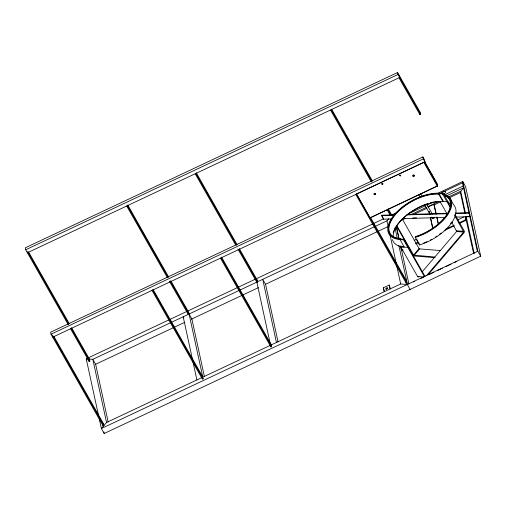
<?xml version="1.0" encoding="UTF-8"?>
<svg xmlns="http://www.w3.org/2000/svg" width="506" height="506" viewBox="0 0 506 506"><rect width="100%" height="100%" fill="white"/><g stroke="black" fill="none" stroke-linecap="round" stroke-linejoin="round"><path stroke-width="0.76" d="M437.494 185.835L370.012 217.896L437.633 185.974L437.361 184.013L424.616 161.591M449.417 197.372L453.699 204.905A35.426 17.552 -29.6 0 1 419.512 244.974L415.23 237.44L415.394 236.663A34.117 16.9 -29.6 0 0 446.26 215.398A34.117 16.9 -29.6 0 0 444.369 195.392L444.742 195.069L445.52 196.436M419.512 244.974L419.676 244.196M381.828 183.95L382.745 183.64M399.708 175.525L400.625 175.215M400.72 175.411L400.297 175.841L399.734 175.626M382.808 183.944C381.322 185.209 382.138 182.135 382.865 183.963M422.118 271.918L456.652 231.413L451.662 221.995M426.672 275.447L463.743 231.976L454.527 215.12M424.186 162.103L423.933 162.173M464.906 213.33L460.308 192.141L463.819 187.473M201.496 377.767L106.538 422.478L101.371 428.538L104.185 433.49L480.7 256.207L465.564 186.48L462.75 181.521L437.076 193.615M89.164 359.039L92.826 359.33L386.982 220.825L388.861 218.624M425.141 276.58L403.978 239.319L400.429 239.034L400.72 238.693A34.117 16.9 -29.6 0 1 395.471 214.506A34.117 16.9 -29.6 0 1 438.734 194.14L439.031 193.792L443.971 193.754A2.1 1.037 -29.6 0 0 445.641 191.913A2.1 1.037 -29.6 0 0 443.844 191.515A2.1 1.037 -29.6 0 0 441.864 193.286L441.858 193.589A2.1 1.037 -29.6 0 0 442.573 194.07L444.742 195.069A34.642 17.166 -29.6 0 1 446.665 215.385A34.642 17.166 -29.6 0 1 415.331 236.972M441.864 193.469L439.467 193.279A35.426 17.552 -29.6 0 0 394.541 214.436A35.426 17.552 -29.6 0 0 399.993 239.553L403.535 239.831L403.978 239.319M393.225 237.036A34.117 16.9 -29.6 0 1 409.879 212.925A34.117 16.9 -29.6 0 1 443.016 201.666L443.307 201.325L439.031 193.792A34.642 17.166 -29.6 0 0 395.097 214.481A34.642 17.166 -29.6 0 0 400.429 239.034M408.253 246.846L407.817 247.364L400.727 246.801L401.163 246.289L402.738 246.416M434.799 257.054L413.56 255.1L419.044 248.484L402.156 218.756M414.085 255.422L419.645 248.914L440.353 250.54M428.025 274.853L464.015 232.671A1.309 0.917 -85.5 0 0 464.179 230.825L454.97 214.607M444.369 195.392L448.645 202.919L449.024 202.596M397.583 72.51L25.3 247.801L25.73 249.774L27.419 252.747L399.696 77.456L398.007 74.483L397.583 72.51L420.1 112.149L420.556 114.255L419.853 114.59L399.019 77.918L399.727 77.589L399.272 75.483M25.73 249.774L398.007 74.483M68.196 324.612L27.444 252.88L28.153 252.545L68.898 324.276M419.392 112.484L420.1 112.149M52.244 335.061L52.7 337.16L424.983 161.869L424.553 159.896L422.864 156.923L50.581 332.214L51.011 334.188L103.142 425.957L103.85 425.628L103.395 423.522L53.725 336.092M51.011 334.188L423.294 158.897L422.864 156.923M355.794 194.449L406.242 283.246L406.944 282.911L356.471 193.981L423.775 162.293L437.317 186.208M383.573 218.807L86.229 358.811L98.543 415.508M397.14 212.412L392.15 214.765L392.308 215.221M393.288 215.417L394.712 214.746M439.644 193.589L462.465 182.843L462.75 181.521L477.885 251.248L480.7 256.207M256.479 280.387L257.181 280.058L239.332 248.636M70.524 328.71L89.151 361.499L89.853 361.164L89.398 359.058L71.548 327.635M169.44 281.266L188.453 314.738L189.162 314.403L170.149 280.931M257.181 280.058L257.643 282.165L256.934 282.493L237.921 249.022M446.216 194.013L463.332 185.955M408.317 213.842L425.318 205.834M426.735 205.17L432.402 202.501M447.279 195.493L463.572 187.821M410.904 214.652L426.545 207.289M427.968 206.619L438.632 201.597M447.88 197.245L460.675 191.217L465.526 213.557M428.051 207.011L433.933 204.241L436.254 213.962M108.183 422.042L95.647 364.282L184.892 322.265M191.312 319.235L258.427 287.636M278.085 342.043L265.549 284.283L388.368 226.454M402.08 219.996L405.635 218.32M413.459 214.639L426.969 208.276M434.085 204.93L440.479 201.913M449.018 197.897L460.397 192.539M414.136 240.388L416.982 239.053M450.403 223.31L452.541 222.311M457.519 219.965L463.92 216.954M403.099 249.964L401.675 250.634L401.34 250.04L402.763 249.369M415.565 243.342L418.405 242.007M445.432 229.281L453.964 225.265M458.942 222.918L466.051 219.572L465.343 216.283L473.603 253.373M415.9 243.936L418.747 242.602M444.344 230.546L454.299 225.859M459.284 223.513L466.393 220.167L466.051 219.572M384.218 291.728L383.365 287.781L389.247 285.011L390.297 288.894M102.686 423.857L103.395 423.522M202.925 377.09L400.689 283.974L407.286 284.492L410.1 289.445M170.851 280.874L188.706 312.303L203.153 378.867L202.451 379.203L152.009 290.406M220.483 258.161L270.931 346.958L271.633 346.623L271.178 344.516L221.508 257.086M413.244 282.006L414.673 281.33M420.378 278.648L423.231 277.301M428.936 274.613L433.927 272.266M437.494 270.583L442.484 268.237M446.052 266.554L451.042 264.208M454.609 262.525L456.747 261.52M392.27 218.94L383.63 219.193L381.518 215.227L394.079 214.867M407.425 214.481L446.684 213.342M455.324 213.089L468.67 212.703L469.77 214.886M381.606 215.626L394.168 215.259M406.729 214.898L446.773 213.734M455.406 213.488L468.752 213.102M412.599 217.959L416.52 217.846M430.657 217.435L434.578 217.321M465.204 216.435L469.125 216.321M402.472 218.649L444.875 217.416M455.862 217.099L469.998 216.688M442.914 201.293L446.855 201.603L448.48 202.349M456.652 230.78L463.743 231.337M456.583 231.52L463.673 232.077M435.135 257.649L414.427 256.017A1.309 0.67 40.5 0 1 412.928 254.954L396.426 225.897M401.34 250.04L400.625 246.751L417.614 276.535L423.914 277.029M87.696 358.925L86.229 358.811L86.937 360.051M419.645 248.914L419.044 248.484M443.718 193.855L445.312 194.582A35.426 17.552 -29.6 0 1 447.279 215.36A35.426 17.552 -29.6 0 1 415.23 237.44M407.539 284.688L398.804 245.416M399.727 77.589L420.556 114.255M447.677 201.767L450.745 207.169M423.294 158.897L424.983 161.869M424.768 162.382L425.54 163.735M426.311 165.095L427.083 166.455M427.855 167.815L436.735 183.444M442.573 194.07L450.308 207.688M424.218 161.939L437.728 185.727M438.734 194.14L443.016 201.666M440.144 201.723L447.437 214.563M420.657 193.589L422.2 196.309M426.836 204.468L432.244 213.994M418.898 194.721L420.056 196.758M424.692 204.917L430.1 214.443M431.643 217.163L432.415 218.522M416.887 239.711L417.665 241.084M418.443 242.45L419.607 244.506M331.569 109.094L372.315 180.819M388.228 208.833L391.72 214.98M371.992 181.559L331.247 109.834L330.544 110.163L371.29 181.894M387.906 209.566L391.012 215.031M396.982 225.942L413.491 254.999M387.198 209.901L390.303 215.366M403.535 239.831L424.319 276.415M399.993 239.553L404.269 247.086A35.426 17.552 -29.6 0 1 392.435 239.661M381.518 215.227L383.63 219.193M370.405 217.283L406.489 280.805M356.471 193.981L369.987 217.77M383.365 287.781L384.269 291.007M265.549 284.283L262.734 279.331L276.44 342.473M196.258 172.805L237.004 244.531M236.688 245.271L195.936 173.545L195.234 173.874L235.594 244.923M239.015 249.369L257.643 282.165M221.192 257.826L271.633 346.623M127.778 205.05L168.523 276.776M189.073 314.011L191.888 318.963L204.43 376.723M168.207 277.516L127.455 205.79L126.753 206.119L167.499 277.851M183.899 318.021L183.191 316.781L192.388 359.133M153.033 289.331L202.697 376.761M152.711 290.071L203.153 378.867M95.647 364.282L92.826 359.33L106.538 422.478M28.469 251.811L69.221 323.536M71.226 328.375L89.853 361.164M53.408 336.832L103.85 425.628M431.738 175.335L431.523 174.779L431.82 175.297M399.689 175.512C401.163 177.163 400.354 173.545 399.721 175.645M382.789 183.602L382.574 184.348L381.802 183.937M462.465 182.843L477.43 251.779L477.885 251.248L101.371 428.538L99.208 418.576M466.197 216.638L474.223 253.614M419.544 113.186L419.853 114.59M436.918 217.004L438.398 223.854M433.933 204.241L436.083 214.133M436.741 217.175L438.392 224.778M429.214 211.413L429.879 214.455M430.536 217.498L432.851 228.143M429.044 211.578L429.702 214.62M430.366 217.662L432.674 228.307M396.628 227.384L398.981 238.218M400.632 245.827L408.937 284.081M396.166 226.22L398.81 238.389M394.977 227.789L397.14 237.75M405.932 281.842L406.242 283.246M386.982 220.825L388.317 226.985M389.993 234.683L396.179 263.177M396.843 266.257L400.689 283.974M389.247 285.011L390.101 288.958M256.631 281.089L270.223 343.707M270.621 345.554L270.931 346.958M188.15 313.334L188.453 314.738M192.887 361.448L196.904 379.93M88.695 359.393L89.151 361.499M102.838 424.559L103.142 425.957M103.85 431.96L104.185 433.49M27.134 251.431L27.444 252.88M386.129 289.255A1.05 0.519 -29.6 0 1 386.831 288.502A1.05 0.519 -29.6 0 1 387.83 288.319M418.911 276.668A1.309 0.917 -85.5 0 1 417.614 276.535M441.137 233.045A34.642 17.166 -29.6 0 1 439.379 234.392M436.937 236.119A34.642 17.166 -29.6 0 1 435.691 236.934M431.801 239.256A34.642 17.166 -29.6 0 1 430.467 239.977M427.102 241.628A34.642 17.166 -29.6 0 1 423.693 243.076M393.187 232.905A34.642 17.166 -29.6 0 1 395.224 227.934M395.901 226.764A34.642 17.166 -29.6 0 1 398.886 222.596M399.379 222.007A34.642 17.166 -29.6 0 1 411.081 211.78M412.327 210.958A34.642 17.166 -29.6 0 1 427.734 203.602M430.593 202.754A34.642 17.166 -29.6 0 1 436.273 201.597M448.645 202.919A34.117 16.9 -29.6 0 1 450.561 203.905M434.053 217.308A1.05 0.519 -29.6 0 1 433.534 218.421A1.05 0.519 -29.6 0 1 432.358 218.25M431.763 174.671L432.099 175.38L431.776 174.678M413.225 176.29A0.721 0.62 -12.2 0 0 414.344 175.765A0.721 0.62 -12.2 0 0 413.32 175.209A0.721 0.62 -12.2 0 0 413.225 176.29M374.396 194.576A0.721 0.62 -12.2 0 0 375.515 194.045A0.721 0.62 -12.2 0 0 374.491 193.494A0.721 0.62 -12.2 0 0 374.396 194.576M413.2 176.164A0.721 0.62 -12.2 0 0 414.319 175.633A0.721 0.62 -12.2 0 0 413.294 175.082A0.721 0.62 -12.2 0 0 413.2 176.164M374.37 194.443A0.721 0.62 -12.2 0 0 375.49 193.918A0.721 0.62 -12.2 0 0 374.465 193.362A0.721 0.62 -12.2 0 0 374.37 194.443M386.363 289.046A1.05 0.519 -29.6 0 0 387.672 287.927A1.05 0.519 -29.6 0 0 386.16 288.135A1.05 0.519 -29.6 0 0 386.363 289.046"/></g></svg>
